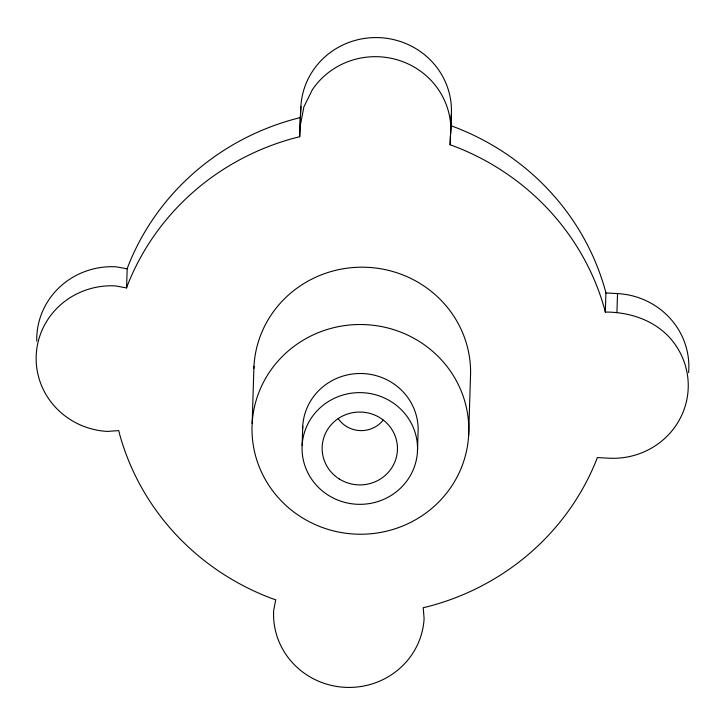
<?xml version="1.0" encoding="UTF-8"?>
<svg xmlns="http://www.w3.org/2000/svg" width="725" height="725" viewBox="0 0 725 725"><rect width="100%" height="100%" fill="white"/><g stroke="black" fill="none" stroke-linecap="round" stroke-linejoin="round"><path stroke-width="1.09" d="M126.576 287.925L127.174 268.821L128.461 265.268A251.095 242.875 1.8 0 1 297.993 118.166L300.286 117.649L300.902 106.421A75.328 72.863 1.8 0 1 380.118 37.682A75.328 72.863 1.8 0 1 451.34 114.45L450.125 144.792L452.346 145.553A251.095 242.875 1.8 0 1 604.777 309.847L605.312 312.067C628.783 311.986 652.482 319.526 668.948 336.844A75.328 72.863 1.8 0 1 680.893 417.002A75.328 72.863 1.8 0 1 608.937 458.2L597.318 457.575L596.539 459.732A251.095 242.875 1.8 0 1 427.007 606.834L423.219 607.686L424.098 618.579A75.328 72.863 1.8 0 1 344.882 687.318A75.328 72.863 1.8 0 1 273.66 610.55L275.727 599.802L272.047 598.56A251.095 242.875 1.8 0 1 119.625 434.257L118.737 430.587L107.472 431.411A75.328 72.863 1.8 0 1 36.25 354.643A75.328 72.863 1.8 0 1 115.465 285.904L126.576 287.925L127.854 284.372A251.095 242.875 1.8 0 1 297.386 137.27L299.688 136.753L300.902 106.421M252.155 423.59L253.949 366.27M299.688 136.753L300.286 117.649M302.126 445.395L302.733 426.291M417.464 451.557A57.755 55.861 1.8 0 0 333.618 398.632A57.755 55.861 1.8 0 0 328.307 495.238A57.755 55.861 1.8 0 0 417.464 451.557L418.062 432.453A57.755 55.861 1.8 0 0 362.31 373.538A57.755 55.861 1.8 0 0 302.651 428.52M450.125 144.792L450.406 135.802M450.578 130.183L451.34 114.45M468.649 435.154A108.406 104.853 1.8 0 0 311.252 335.811A108.406 104.853 1.8 0 0 301.292 517.152A108.406 104.853 1.8 0 0 468.649 435.154L470.443 377.834A108.406 104.853 1.8 0 0 366.823 267.298A108.406 104.853 1.8 0 0 253.859 368.445M605.312 312.067L605.91 292.963L605.375 290.743A251.095 242.875 1.8 0 0 452.953 126.44L450.723 125.688M616.93 312.692L617.528 293.589L605.91 292.963M300.304 125.525L303.902 106.829L312.375 89.682A75.328 72.863 1.8 0 1 398.85 60.302A75.328 72.863 1.8 0 1 450.742 133.554M127.174 268.821L116.063 266.8A75.328 72.863 1.8 0 0 36.767 341.131M617.528 293.589A75.328 72.863 1.8 0 1 688.596 372.577M383.163 420.138A27.622 26.716 1.8 0 1 338.14 418.552M339.264 478.971A37.664 36.431 1.8 0 0 397.409 450.488A37.664 36.431 1.8 0 0 342.726 415.969A37.664 36.431 1.8 0 0 339.264 478.971"/></g></svg>
